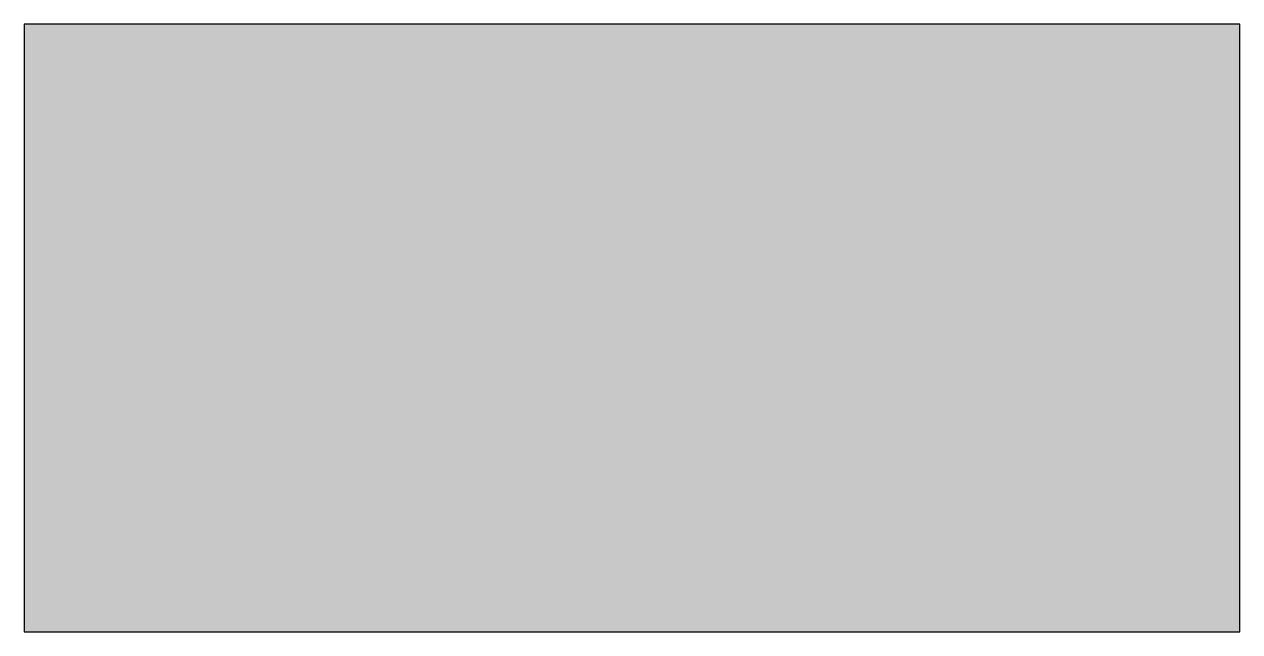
# Model space of a CAD drawing. Header units: metres. Extents: x -3 to 3, y -6 to -3.
import ezdxf

# ---------------------------------------------------------------- set-up
doc = ezdxf.new("R2010")
doc.units = ezdxf.units.M

msp = doc.modelspace()

# ---------------------------------------------------------------- hatches: boundary and pattern name
h = msp.add_hatch(color=7)
h.dxf.hatch_style = 1
h.paths.add_polyline_path([(-3, -3), (-3, -6), (3, -6), (3, -3), (-3, -3)])

# ---------------------------------------------------------------- linework, layer by layer
msp.add_lwpolyline([(-3, -3), (-3, -6), (3, -6), (3, -3), (-3, -3)])

doc.saveas('drawing.dxf')
